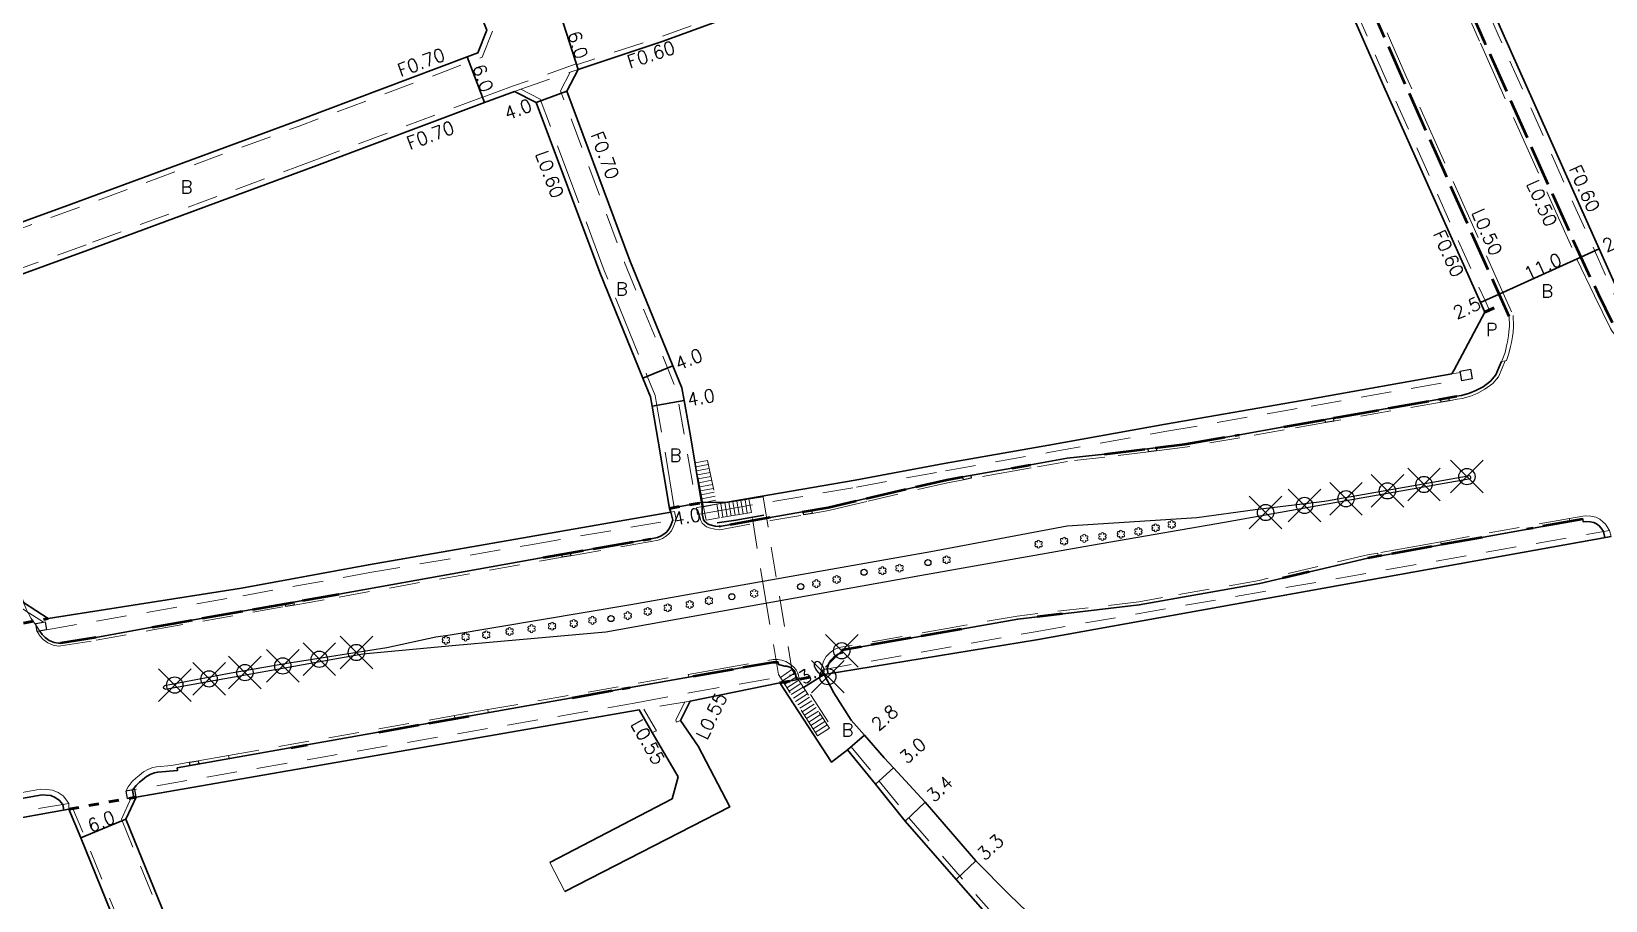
# Model space of a CAD drawing. Header units: metres. Extents: x -3201 to -2398, y -109200 to -108600.
# Drawn here: x -2960.4 to -2767, y -109049.4 to -108942.7 of the extents above; entities that cross this region are included whole.
import ezdxf

# ---------------------------------------------------------------- set-up
doc = ezdxf.new("R2010")
doc.units = ezdxf.units.M
doc.header["$LTSCALE"] = 2.5
doc.header["$PDMODE"] = 35
doc.header["$PDSIZE"] = 2
for name, pattern in [('2212000', [2.5, 1.5, -1]), ('2213000', [1.5, 1, -0.5]), ('2227000', [2.5, 2, -0.5]), ('2232000', [2.5, 1.5, -1]), ('2233000', [4, 3, -1]), ('6301000', [1, 0.5, -0.5])]:
    doc.linetypes.add(name, pattern=pattern)
doc.layers.get('0').update_dxf_attribs({"color": 150, "lineweight": 50})
for name, color, linetype, lineweight in [('2101000', 177, 'Continuous', 30), ('2102000', 191, 'Continuous', 30), ('2102001', 191, 'Continuous', 9), ('2211000', 10, '2212000', 9), ('2211100', 8, 'Continuous', 15), ('2213000', 6, '2213000', 9), ('2227000', 3, '2227000', 50), ('2232000', 4, '2232000', 9), ('2233000', 62, '2233000', 9), ('2239000', 3, 'Continuous', 15), ('6132000', 1, '6132000', 9), ('6165200', 3, 'Continuous', 30), ('9107000', 111, 'Continuous', 35), ('9201100', 215, 'Continuous', 30), ('9202200', 155, '6301000', 60), ('9203500', 155, 'Continuous', 30)]:
    doc.layers.add(name, color=color, linetype=linetype, lineweight=lineweight)
for name, color, linetype in [('2226000', 44, '6132000'), ('2227100', 7, 'Continuous'), ('2235000', 7, 'Continuous'), ('2238000', 11, 'Continuous'), ('9201500', 222, 'Continuous'), ('9202100', 82, 'Continuous')]:
    doc.layers.add(name, color=color, linetype=linetype)
doc.styles.add('Dm_Anotation', font='txt.shx', dxfattribs={"bigfont": 'pscdm.shx'})
doc.linetypes.add('6132000', pattern='A,1e-07,[100,DM.shx,S=0.25,R=0,X=0,Y=0],0.05,[100,DM.shx,S=0.2,R=0,X=0,Y=0],0.05,[100,DM.shx,S=0.15,R=0,X=0,Y=0],0.05,[100,DM.shx,S=0.1,R=0,X=0,Y=0],0.05,[100,DM.shx,S=0.05,R=0,X=0,Y=0],4.8', length=5)

# ---------------------------------------------------------------- blocks, each defined once
blk = doc.blocks.new('223900')
at = {"linetype": 'Continuous'}
for centre, start, end in [((-0.57735, 0.333333), 30, 270), ((-0.57735, -0.333333), 90, 330), ((0, 0.666667), 330, 210), ((0.57735, 0.333333), 270, 150), ((0.57735, -0.333333), 210, 90), ((0, -0.666667), 150, 30)]:
    blk.add_arc(centre, 0.333333, start, end, dxfattribs=at)
blk = doc.blocks.new('223800')
at = {"color": 0, "linetype": 'Continuous'}
blk.add_circle((0, 0), 0.75, dxfattribs=at)

msp = doc.modelspace()

# ---------------------------------------------------------------- linework, layer by layer
at = {"layer": '2101000', "flags": 128}
msp.add_lwpolyline([(-2927.45, -108884.11), (-2930.13, -108882.76), (-2933.88, -108885.52), (-2954.21, -108900.45), (-2967.34, -108909.96), (-2981.34, -108920.11), (-3003, -108936.35), (-3003.9, -108939.1), (-2991.6, -108955.65), (-2981.99, -108968.48), (-2980.39, -108970.67), (-2977.66, -108971.92), (-2977.18, -108971.75), (-2955.56, -108963.89), (-2927.8, -108953.64), (-2906.89, -108945.79), (-2905.57, -108945.29), (-2904.47, -108942.5), (-2917.71, -108909.02), (-2919.16, -108905.34)], close=True, dxfattribs=at)
for points in [[(-2719.47, -108972.35), (-2727.06, -108958.46), (-2735.78, -108942.89), (-2736.34, -108941.89), (-2741.35, -108934.42), (-2743.73, -108930.87), (-2748.84, -108923.12), (-2752.93, -108917.1), (-2759.73, -108906.25), (-2762.24, -108904.61), (-2773.64, -108907.42), (-2790.65, -108911.81), (-2792.27, -108914.33), (-2791.6, -108915.82), (-2790.87, -108917.44), (-2779.67, -108942.87), (-2764.74, -108976.24)], [(-2781.87, -108977.15), (-2782.39, -108975.98), (-2794.26, -108949.45), (-2805.47, -108923.99), (-2806.18, -108922.4), (-2807.8, -108918.8), (-2810.58, -108917.66), (-2838.02, -108927.53), (-2841.27, -108928.71), (-2850.62, -108932.1), (-2858.8, -108935.07), (-2865.86, -108937.65), (-2882.82, -108943.86), (-2893.28, -108947.34), (-2894.67, -108950), (-2886.9, -108970.8), (-2881.63, -108983.73), (-2880.52, -108986.45), (-2880.25, -108987.99), (-2879.48, -108992.32), (-2878.12, -109000.54)], [(-2958.38, -109014.76), (-2961.42, -109012.82), (-2961.96, -109011.58), (-2964.61, -109005.52), (-2973.86, -108985.7), (-2976.47, -108980.07), (-2975.13, -108977.39), (-2953.49, -108969.52), (-2925.71, -108959.26), (-2904.79, -108951.41), (-2901.1, -108950.06), (-2898.42, -108951.4), (-2890.62, -108972.26), (-2885.33, -108985.24), (-2884.39, -108987.56), (-2884.19, -108988.69), (-2883.42, -108993), (-2882.05, -109001.25)], [(-2785.62, -108984.22), (-2781.87, -108977.15)], [(-2868.49, -109022.68), (-2862.15, -109032.39), (-2860.19, -109030.91), (-2856.74, -109035.1), (-2853.1, -109039.65), (-2846.82, -109046.8), (-2843.25, -109050.86)], [(-2941.51, -109057.43), (-2948.84, -109039.41), (-2947.57, -109036.69)], [(-2945.26, -109076.3), (-2944.43, -109075.12), (-2943.24, -109073.25), (-2942.53, -109070.54), (-2947.07, -109059.69), (-2954.38, -109041.72), (-2955.84, -109038.19)]]:
    msp.add_lwpolyline(points, dxfattribs=at)
at = {"layer": '2101000'}
for points in [[(-2878.12, -109000.54), (-2874.97, -109000.47), (-2859.24, -108997.76), (-2848.29, -108995.75), (-2835.43, -108993.48), (-2821.08, -108990.9), (-2803.37, -108987.82), (-2785.92, -108984.73), (-2785.62, -108984.22)], [(-2958.38, -109014.76), (-2934.62, -109011.02), (-2919.03, -109008.17), (-2899.29, -109004.74), (-2881.87, -109001.72), (-2882.05, -109001.25)], [(-2766.35, -109004.7), (-2836.93, -109017.37)], [(-2836.93, -109017.37), (-2863.04, -109021.64)], [(-2868.49, -109022.68), (-2879.52, -109024.9), (-2880.67, -109027.31)], [(-2861.83, -109023.91), (-2863.04, -109021.64)], [(-2789.32, -109110.22), (-2791.08, -109109.06), (-2794.49, -109106.24), (-2798.36, -109101.91), (-2803.35, -109095.41), (-2804.6, -109093.19), (-2806.56, -109089.7), (-2812.93, -109078.47), (-2819.24, -109069.91), (-2821.37, -109067.46), (-2829.19, -109059.35), (-2840.31, -109048.67), (-2844.41, -109044.54), (-2850.62, -109037.32), (-2854.52, -109033.11), (-2855.68, -109031.87), (-2858.1, -109029.09), (-2859.7, -109027.25), (-2861.83, -109023.91)], [(-2884.16, -109028.78), (-2885.76, -109026), (-2947.57, -109036.69)], [(-2955.84, -109038.19), (-2955.84, -109038.19), (-3017.77, -109049.3), (-3025.21, -109050.61)]]:
    msp.add_lwpolyline(points, dxfattribs=at)
at = {"layer": '2102000'}
for points in [[(-2894.91, -109048.27), (-2874.63, -109037.9), (-2878.53, -109030.43), (-2880.67, -109027.31)], [(-2896.73, -109044.71), (-2881.7, -109036.9), (-2880.99, -109034.19), (-2884.16, -109028.78)]]:
    msp.add_lwpolyline(points, dxfattribs=at)
at = {"layer": '2102001', "flags": 128}
msp.add_lwpolyline([(-2896.73, -109044.71), (-2894.91, -109048.27)], dxfattribs=at)
at = {"layer": '2211000'}
msp.add_lwpolyline([(-2868.54, -109012.04), (-2866.99, -109021.03), (-2862.4, -109028.24), (-2863.86, -109029.17), (-2868.63, -109021.66), (-2870.24, -109012.34), (-2871.98, -109001.74), (-2875.95, -109002.39), (-2877.54, -109002.7), (-2877.86, -109001.05), (-2878.9, -108995.65), (-2877.38, -108995.36), (-2876.22, -109000.74), (-2872.28, -109000.11), (-2870.54, -108999.84)], close=True, dxfattribs=at)
msp.add_lwpolyline([(-2862.4, -109028.24), (-2863.86, -109029.17)], dxfattribs=at)
at = {"layer": '2211100'}
for points in [[(-2877.27, -108995.85), (-2878.81, -108996.15)], [(-2877.17, -108996.34), (-2878.71, -108996.63)], [(-2877.06, -108996.83), (-2878.62, -108997.13)], [(-2876.96, -108997.32), (-2878.52, -108997.61)], [(-2876.85, -108997.79), (-2878.43, -108998.11)], [(-2876.75, -108998.3), (-2878.33, -108998.6)], [(-2876.64, -108998.79), (-2878.24, -108999.08)], [(-2876.54, -108999.27), (-2878.14, -108999.58)], [(-2876.43, -108999.75), (-2878.05, -109000.07)], [(-2872.49, -109001.83), (-2872.76, -109000.19)], [(-2871.98, -109001.74), (-2872.28, -109000.11)], [(-2876.33, -109000.25), (-2877.95, -109000.57)], [(-2876.22, -109000.74), (-2877.86, -109001.05)], [(-2875.95, -109002.39), (-2876.22, -109000.74)], [(-2875.47, -109002.31), (-2875.73, -109000.66)], [(-2874.95, -109002.23), (-2875.24, -109000.58)], [(-2874.45, -109002.15), (-2874.75, -109000.5)], [(-2873.96, -109002.07), (-2874.25, -109000.43)], [(-2873.47, -109001.99), (-2873.76, -109000.35)], [(-2872.97, -109001.91), (-2873.26, -109000.27)], [(-2866.99, -109021.03), (-2868.42, -109022)], [(-2866.7, -109021.49), (-2868.16, -109022.42)], [(-2866.43, -109021.91), (-2867.89, -109022.84)], [(-2866.16, -109022.33), (-2867.62, -109023.26)], [(-2865.89, -109022.76), (-2867.35, -109023.68)], [(-2865.62, -109023.18), (-2867.08, -109024.1)], [(-2865.36, -109023.6), (-2866.81, -109024.53)], [(-2865.09, -109024.02), (-2866.55, -109024.95)], [(-2864.82, -109024.44), (-2866.28, -109025.37)], [(-2864.55, -109024.86), (-2866.01, -109025.79)], [(-2864.28, -109025.29), (-2865.74, -109026.21)], [(-2864.01, -109025.71), (-2865.47, -109026.64)], [(-2863.75, -109026.13), (-2865.2, -109027.06)], [(-2863.48, -109026.55), (-2864.94, -109027.48)], [(-2863.21, -109026.97), (-2864.67, -109027.9)], [(-2862.94, -109027.4), (-2864.4, -109028.32)], [(-2862.67, -109027.82), (-2864.13, -109028.75)]]:
    msp.add_lwpolyline(points, dxfattribs=at)
at = {"layer": '2213000'}
for points in [[(-2779.8, -108983.2), (-2779.72, -108983.05), (-2779.38, -108982.1), (-2779.19, -108981.28), (-2779.09, -108980.78), (-2778.94, -108980.06), (-2778.9, -108979.56), (-2778.85, -108978.87), (-2778.85, -108978.42), (-2778.87, -108978.05), (-2778.89, -108977.67)], [(-2878.02, -109001.88), (-2877.85, -109002.63), (-2877.7, -109002.84), (-2877.51, -109003.02), (-2877.28, -109003.17), (-2877.04, -109003.28), (-2876.44, -109003.42), (-2875.89, -109003.48), (-2869.68, -109002.37), (-2865.71, -109001.68), (-2862.55, -109001.14), (-2859.11, -109000.31), (-2857.88, -109000.02), (-2847.96, -108997.72), (-2846, -108997.35), (-2839.97, -108996.29), (-2837.68, -108995.89), (-2833.2, -108995.09), (-2828.59, -108994.57), (-2818.72, -108993.34), (-2812.02, -108992.2), (-2806.58, -108991.23), (-2799.87, -108990.04), (-2785.33, -108987.48), (-2784.73, -108987.37), (-2783.74, -108987.11), (-2782.96, -108986.78), (-2782.09, -108986.3), (-2781.16, -108985.63), (-2780.51, -108984.85), (-2780.09, -108983.86), (-2779.8, -108983.2)], [(-2878.02, -109001.02), (-2878.1, -109000.48), (-2878.41, -108998.64)], [(-2959.39, -109016.32), (-2959.12, -109016.71), (-2958.76, -109017.1), (-2958.26, -109017.45), (-2957.66, -109017.71), (-2957.11, -109017.81), (-2956.86, -109017.79), (-2952.54, -109017.08), (-2945.6, -109015.82), (-2922.67, -109011.78), (-2897.58, -109007.28), (-2884.34, -109004.97), (-2883.53, -109004.82), (-2883.06, -109004.63), (-2882.72, -109004.42), (-2882.42, -109004.17), (-2882.11, -109003.79), (-2881.9, -109003.42), (-2881.64, -109002.67)], [(-2767.27, -109004.09), (-2767.56, -109003.68), (-2767.82, -109003.4), (-2768.13, -109003.16), (-2768.48, -109002.98), (-2768.94, -109002.88), (-2769.44, -109002.86), (-2769.79, -109002.88), (-2769.82, -109002.55), (-2796.22, -109007.34), (-2809.52, -109010.45), (-2824.33, -109013.1), (-2839.26, -109014.84), (-2860.83, -109018.65), (-2860.77, -109018.97), (-2861.24, -109019.1), (-2861.61, -109019.3), (-2861.91, -109019.54), (-2862.22, -109019.87), (-2862.46, -109020.31), (-2862.58, -109020.65), (-2862.66, -109020.96)], [(-2961.42, -109012.82), (-2960.9, -109013.98), (-2960.85, -109014.07), (-2960.45, -109014.77), (-2959.82, -109015.65), (-2959.39, -109016.32)], [(-2948.03, -109035.84), (-2947.55, -109035.26), (-2947.15, -109034.87), (-2946.78, -109034.56), (-2946.29, -109034.18), (-2945.78, -109033.9), (-2945.31, -109033.72), (-2944.92, -109033.63), (-2942.48, -109033.42), (-2942.53, -109033.11), (-2869.29, -109020.11), (-2868.69, -109020.11), (-2868.66, -109020.43), (-2867.88, -109020.6), (-2867.61, -109020.61), (-2867.37, -109020.69), (-2867.16, -109020.8), (-2866.94, -109020.95), (-2866.74, -109021.17), (-2866.66, -109021.29), (-2866.56, -109021.6)], [(-2866.44, -109022.29), (-2868.49, -109022.68)], [(-2956.57, -109037.6), (-2956.99, -109037.1), (-2957.51, -109036.75), (-2958.04, -109036.52), (-2958.62, -109036.45), (-2959.12, -109036.43), (-2964.21, -109037.3), (-2964.27, -109036.99), (-3008.64, -109044.68), (-3024.23, -109048.33), (-3034.12, -109050.14), (-3039.11, -109051), (-3054.06, -109052.73), (-3125.48, -109065.35), (-3200, -109078.49)]]:
    msp.add_lwpolyline(points, dxfattribs=at)
at = {"layer": '2226000'}
for points in [[(-2943.99, -109023.43), (-2919.72, -109019.12), (-2908.74, -109018.1), (-2902.32, -109017.5), (-2889.86, -109016.4), (-2872.08, -109013.19), (-2851.3, -109009.48), (-2831.13, -109005.94), (-2813.84, -109002.92), (-2801.25, -109000.67), (-2789.39, -108998.6), (-2783.62, -108997.58), (-2783.6, -108997.53), (-2783.59, -108997.49), (-2783.59, -108997.45), (-2783.6, -108997.39), (-2783.62, -108997.34), (-2783.65, -108997.29), (-2783.69, -108997.25), (-2789.46, -108998.26), (-2801.32, -109000.34), (-2802.24, -109000.46), (-2810.07, -109001.42), (-2817.27, -109002.4), (-2833.19, -109003.43), (-2849.92, -109006.56), (-2886.78, -109013.1), (-2908.99, -109016.8), (-2910.77, -109017.06), (-2916.75, -109018.35), (-2929.32, -109020.34), (-2936.35, -109021.57), (-2944.09, -109023.05)], [(-2943.99, -109023.43), (-2944.01, -109023.43), (-2944.05, -109023.42), (-2944.09, -109023.41), (-2944.11, -109023.4), (-2944.14, -109023.37), (-2944.16, -109023.35), (-2944.18, -109023.32), (-2944.19, -109023.29), (-2944.2, -109023.26), (-2944.2, -109023.22), (-2944.2, -109023.19), (-2944.18, -109023.15), (-2944.16, -109023.11), (-2944.12, -109023.07), (-2944.09, -109023.05)]]:
    msp.add_lwpolyline(points, dxfattribs=at)
at = {"layer": '2227000', "flags": 128}
for points in [[(-2793.88, -108916.85), (-2793.53, -108917.62), (-2793.14, -108918.48), (-2781.95, -108943.9), (-2770.09, -108970.41), (-2767.93, -108974.91), (-2766.01, -108978.9)], [(-2778.89, -108977.67), (-2791.98, -108948.41), (-2803.19, -108922.95), (-2803.9, -108921.37), (-2805.13, -108918.92)]]:
    msp.add_lwpolyline(points, dxfattribs=at)
at = {"layer": '2227000'}
for points in [[(-2806.58, -108991.23), (-2799.87, -108990.04), (-2785.33, -108987.48)], [(-2828.59, -108994.57), (-2818.72, -108993.34), (-2812.02, -108992.2)], [(-2839.97, -108996.29), (-2837.68, -108995.89)], [(-2857.88, -109000.02), (-2847.96, -108997.72), (-2846, -108997.35)], [(-2865.71, -109001.68), (-2862.55, -109001.14), (-2859.11, -109000.31)], [(-2869.68, -109002.37), (-2875.89, -109003.48)], [(-2769.82, -109002.55), (-2776.74, -109003.81)], [(-2897.58, -109007.28), (-2884.34, -109004.97)], [(-2782.21, -109004.8), (-2796.22, -109007.34)], [(-2803.44, -109009.03), (-2806.72, -109009.8)], [(-2945.6, -109015.82), (-2922.67, -109011.78)], [(-2833.79, -109014.2), (-2836.88, -109014.56)], [(-2952.54, -109017.08), (-2956.86, -109017.79)], [(-2846.18, -109016.06), (-2860.83, -109018.65)], [(-2879.13, -109021.85), (-2869.29, -109020.11), (-2868.69, -109020.11)], [(-2894.01, -109024.49), (-2886.86, -109023.22)], [(-2917.76, -109028.71), (-2905.72, -109026.57)], [(-2928.56, -109030.63), (-2926.54, -109030.27)]]:
    msp.add_lwpolyline(points, dxfattribs=at)
at = {"layer": '2227100'}
for p in [(-2789.34, -108998.31, 7.26), (-2784.07, -108997.34, 7.17), (-2798.92, -109000.06, 7.33), (-2793.83, -108999.09, 7.28), (-2808.8, -109001.75, 7.66), (-2804.02, -109000.88, 7.31), (-2920.51, -109018.94, 8.29), (-2860.88, -109018.73, 7.66), (-2934.21, -109021.41, 8.06), (-2929.55, -109020.59, 8.05), (-2925.07, -109019.77, 8), (-2942.83, -109022.94, 8.04), (-2938.61, -109022.18, 8.12), (-2862.59, -109021.91, 7.6)]:
    msp.add_point(p, dxfattribs=at)
at = {"layer": '2232000', "flags": 128}
for points in [[(-2719.47, -108972.35), (-2718.96, -108972.04), (-2726.53, -108958.17), (-2735.25, -108942.6), (-2735.83, -108941.57), (-2740.85, -108934.08), (-2743.23, -108930.53), (-2748.33, -108922.8), (-2752.43, -108916.77), (-2759.29, -108905.81), (-2762.13, -108903.97), (-2773.78, -108906.84), (-2791.02, -108911.29), (-2792.95, -108914.28), (-2792.46, -108915.36), (-2791.41, -108917.69), (-2780.22, -108943.11), (-2765.49, -108976.05), (-2764.95, -108975.79)], [(-2808.88, -108916.41), (-2838.22, -108926.97), (-2841.47, -108928.14), (-2850.83, -108931.54), (-2859, -108934.5), (-2866.07, -108937.09), (-2883.01, -108943.3), (-2893.46, -108946.77)], [(-2781.87, -108977.15), (-2781.3, -108976.94), (-2781.84, -108975.73), (-2793.71, -108949.2), (-2804.92, -108923.74), (-2805.64, -108922.15), (-2807.26, -108918.55)], [(-2903.77, -108942.64), (-2905.04, -108945.84), (-2906.65, -108946.45), (-2927.56, -108954.3), (-2955.32, -108964.54), (-2976.94, -108972.41), (-2977.69, -108972.67), (-2980.84, -108971.23), (-2982.55, -108968.89), (-2992.16, -108956.07), (-3004.47, -108939.52), (-3003.9, -108939.1)], [(-2894.25, -108947.68), (-2895.43, -108949.95), (-2887.55, -108971.06), (-2882.28, -108983.99), (-2881.2, -108986.64), (-2880.94, -108988.11), (-2880.17, -108992.44), (-2878.8, -109000.66), (-2878.12, -109000.54)], [(-2863.04, -109021.64), (-2863.43, -109021.09)], [(-2955.84, -109038.19), (-2955.38, -109038), (-2953.92, -109041.53), (-2946.61, -109059.5)]]:
    msp.add_lwpolyline(points, dxfattribs=at)
at = {"layer": '2232000'}
for points in [[(-2893.28, -108947.34), (-2893.46, -108946.77), (-2893.49, -108946.67), (-2901.34, -108949.4), (-2905.03, -108950.75), (-2925.95, -108958.61), (-2953.73, -108968.86), (-2975.63, -108976.83), (-2977.25, -108980.06), (-2974.49, -108986), (-2965.24, -109005.8), (-2962.6, -109011.86), (-2961.97, -109013.3), (-2958.97, -109015.22)], [(-2901.1, -108950.06), (-2900.31, -108949.78), (-2894.25, -108947.68), (-2893.28, -108947.34)], [(-2779.35, -108983.12), (-2779.75, -108984.04), (-2780.2, -108985.07), (-2780.9, -108985.91), (-2781.88, -108986.62), (-2782.8, -108987.12), (-2783.62, -108987.47), (-2784.64, -108987.74), (-2785.27, -108987.85), (-2786.26, -108988.03)], [(-2785.92, -108984.73), (-2784.87, -108984.54)], [(-2779.35, -108983.12), (-2779.8, -108983.2)], [(-2874.97, -109000.47), (-2878.72, -109001.15), (-2878.6, -109001.98), (-2875.52, -109001.46), (-2859.08, -108998.63), (-2848.13, -108996.62), (-2835.27, -108994.35), (-2820.92, -108991.77), (-2803.22, -108988.69), (-2784.71, -108985.42)], [(-2787.25, -108988.2), (-2799.81, -108990.41), (-2800.42, -108990.52)], [(-2801.43, -108990.7), (-2806.51, -108991.6), (-2811.95, -108992.57), (-2818.67, -108993.72), (-2822.19, -108994.16)], [(-2823.19, -108994.28), (-2828.54, -108994.95), (-2833.14, -108995.47), (-2837.61, -108996.26), (-2839.9, -108996.66), (-2844.97, -108997.55)], [(-2845.93, -108997.72), (-2847.88, -108998.09), (-2857.79, -109000.39), (-2859.03, -109000.68), (-2862.48, -109001.51), (-2864.52, -109001.86)], [(-2958.59, -109016.14), (-2934.45, -109011.97), (-2918.86, -109009.13), (-2899.12, -109005.7), (-2881.24, -109002.6), (-2881.43, -109001.63), (-2881.87, -109001.72)], [(-2878.4, -109001.95), (-2878.2, -109002.75), (-2878.01, -109003.06), (-2877.75, -109003.32), (-2877.48, -109003.49), (-2877.17, -109003.64), (-2876.49, -109003.81), (-2875.86, -109003.86), (-2869.61, -109002.74), (-2865.54, -109002.04)], [(-2894.18, -109007.05), (-2884.28, -109005.32), (-2883.42, -109005.16), (-2882.91, -109004.94), (-2882.52, -109004.71), (-2882.17, -109004.42), (-2881.81, -109003.99), (-2881.58, -109003.56), (-2881.24, -109002.6)], [(-2863.43, -109021.09), (-2837.1, -109016.4), (-2766.53, -109003.96), (-2766.35, -109004.7)], [(-2771.41, -109002.84), (-2771.48, -109002.48), (-2787.27, -109005.33), (-2787.21, -109005.7)], [(-2928.17, -109013.11), (-2922.61, -109012.13), (-2897.52, -109007.63), (-2895.22, -109007.23)], [(-2794.96, -109007.11), (-2795.03, -109006.73), (-2796.3, -109006.96), (-2809.6, -109010.08), (-2821.47, -109012.2), (-2824.39, -109012.72), (-2839.31, -109014.46), (-2847.29, -109015.87), (-2860.04, -109018.13), (-2859.98, -109018.5)], [(-2959.74, -109016.38), (-2959.38, -109016.92), (-2959, -109017.36), (-2958.44, -109017.76), (-2957.76, -109018.05), (-2957.12, -109018.17), (-2956.81, -109018.14), (-2952.48, -109017.43), (-2945.54, -109016.16), (-2929.19, -109013.29)], [(-2904.36, -109025.96), (-2879.73, -109021.63), (-2879.68, -109021.95)], [(-2879.62, -109023.91), (-2866.25, -109021.55), (-2866.09, -109022.22), (-2866.44, -109022.29)], [(-2885.92, -109025.1), (-2947.73, -109035.78)], [(-2885.92, -109025.1), (-2879.62, -109023.91)], [(-2879.52, -109024.9), (-2885.76, -109026)], [(-2936.21, -109031.57), (-2908.65, -109026.72)], [(-2908.47, -109026.69), (-2908.41, -109027.05)], [(-2904.36, -109025.96), (-2904.3, -109026.32)], [(-2860.19, -109030.91), (-2859.74, -109030.51), (-2856.27, -109034.73), (-2852.64, -109039.26), (-2842.82, -109050.45), (-2831.69, -109061.66), (-2823.81, -109069.83), (-2822.03, -109071.9), (-2815.68, -109080.47), (-2809.55, -109091.32), (-2805.52, -109097.02), (-2800.69, -109103.79), (-2796.82, -109108.43), (-2794.96, -109110.29), (-2792.89, -109112), (-2791.34, -109113.06), (-2789.84, -109114.04), (-2787.99, -109115.18), (-2785.64, -109116.61), (-2773.68, -109123.1), (-2767.78, -109126.77), (-2762.13, -109130.36), (-2756.98, -109134.37), (-2757.04, -109134.45)], [(-2936.14, -109031.97), (-2936.21, -109031.57)], [(-2948.17, -109036.79), (-2949.39, -109039.39), (-2941.97, -109057.62), (-2937.46, -109068.41), (-2936.83, -109069.97), (-2936.09, -109071.61), (-2935.21, -109073.4), (-2934.56, -109074.67), (-2932.15, -109077.91), (-2930.29, -109080.49), (-2929.89, -109080.19)], [(-2955.84, -109038.19), (-2955.86, -109037.47), (-3017.94, -109048.33), (-3065.47, -109056.7), (-3122.32, -109066.78), (-3138.32, -109069.55), (-3177.83, -109076.58), (-3200, -109080.48)]]:
    msp.add_lwpolyline(points, dxfattribs=at)
at = {"layer": '2233000'}
for points in [[(-2792.95, -108914.28), (-2793.42, -108914.65), (-2793.64, -108914.88), (-2793.83, -108915.14), (-2794.01, -108915.42), (-2794.18, -108915.79), (-2794.28, -108916.22), (-2794.32, -108916.49), (-2794.39, -108916.92), (-2793.99, -108917.8), (-2793.6, -108918.68), (-2782.41, -108944.11), (-2770.55, -108970.62), (-2768.38, -108975.13), (-2766.44, -108979.16), (-2766.16, -108979.55), (-2765.84, -108979.92), (-2765.39, -108980.4), (-2765.14, -108980.65)], [(-2778.4, -108977.55), (-2778.37, -108978.02), (-2778.35, -108978.4), (-2778.35, -108978.89), (-2778.4, -108979.6), (-2778.45, -108980.13), (-2778.6, -108980.87), (-2778.7, -108981.38), (-2778.9, -108982.24), (-2779.21, -108983.1)], [(-2779.21, -108983.1), (-2779.35, -108983.12)], [(-2766.53, -109003.96), (-2767.04, -109003.2), (-2767.36, -109002.88), (-2767.75, -109002.57), (-2768.24, -109002.31), (-2768.84, -109002.19), (-2769.45, -109002.15), (-2769.84, -109002.18), (-2771.48, -109002.48)], [(-2787.27, -109005.33), (-2795.03, -109006.73)], [(-2860.04, -109018.13), (-2860.97, -109018.29), (-2861.51, -109018.45), (-2861.99, -109018.71), (-2862.38, -109019.02), (-2862.79, -109019.45), (-2863.1, -109020.02), (-2863.24, -109020.44), (-2863.43, -109021.09)], [(-2879.73, -109021.63), (-2869.95, -109019.91), (-2869.32, -109019.8), (-2868.72, -109019.78), (-2868.25, -109019.87), (-2867.73, -109020.06), (-2867.33, -109020.28), (-2866.99, -109020.53), (-2866.76, -109020.75), (-2866.49, -109021.07), (-2866.25, -109021.55)], [(-2880.17, -109025.01), (-2881.27, -109027.23), (-2881.16, -109027.51)], [(-2908.65, -109026.72), (-2904.36, -109025.96)], [(-2885.19, -109025.9), (-2883.65, -109028.57)], [(-2881.16, -109027.51), (-2880.67, -109027.31)], [(-2884.16, -109028.78), (-2883.65, -109028.57)], [(-2948.84, -109035.98), (-2948.54, -109035.42), (-2948.04, -109034.8), (-2947.61, -109034.37), (-2947.2, -109034.03), (-2946.66, -109033.61), (-2946.06, -109033.28), (-2945.51, -109033.07), (-2945.08, -109032.97), (-2943.24, -109032.81), (-2941.03, -109032.42)], [(-2939.94, -109032.23), (-2936.21, -109031.57)], [(-2955.86, -109037.47), (-2956.12, -109037.06), (-2956.55, -109036.56), (-2957.17, -109036.13), (-2957.86, -109035.84), (-2958.57, -109035.75), (-2959.33, -109035.74), (-2964.27, -109036.63), (-2976.2, -109038.7)]]:
    msp.add_lwpolyline(points, dxfattribs=at)
at = {"layer": '2233000', "flags": 128}
for points in [[(-2807.66, -108916.94), (-2807.29, -108917), (-2806.89, -108917.13), (-2806.34, -108917.32), (-2805.88, -108917.61), (-2805.55, -108917.86), (-2805.2, -108918.13), (-2804.72, -108918.63), (-2803.45, -108921.15), (-2802.73, -108922.75), (-2791.52, -108948.21), (-2778.4, -108977.55)], [(-2882.05, -109001.25), (-2881.46, -109001.14), (-2882.83, -108992.9), (-2883.6, -108988.59), (-2883.81, -108987.4), (-2884.78, -108985.01), (-2890.06, -108972.04), (-2897.94, -108950.97), (-2900.31, -108949.78)]]:
    msp.add_lwpolyline(points, dxfattribs=at)
at = {"layer": '2235000'}
for points in [[(-2783.63, -108984.14), (-2783.41, -108985.35), (-2784.68, -108985.59), (-2784.9, -108984.38)], [(-2787.32, -108987.83), (-2786.32, -108987.65), (-2786.26, -108988.03), (-2787.25, -108988.2)], [(-2801.5, -108990.33), (-2800.48, -108990.15), (-2800.42, -108990.52), (-2801.43, -108990.7)], [(-2823.24, -108993.9), (-2822.24, -108993.78), (-2822.19, -108994.16), (-2823.19, -108994.28)], [(-2846, -108997.35), (-2845.03, -108997.18), (-2844.97, -108997.55), (-2845.93, -108997.72)], [(-2865.6, -109001.66), (-2864.59, -109001.49), (-2864.52, -109001.86), (-2865.54, -109002.04)], [(-2895.28, -109006.88), (-2894.24, -109006.7), (-2894.18, -109007.05), (-2895.22, -109007.23)], [(-2929.25, -109012.94), (-2928.23, -109012.76), (-2928.17, -109013.11), (-2929.19, -109013.29)], [(-2958.76, -109015.18), (-2958.59, -109016.17), (-2959.74, -109016.38), (-2959.91, -109015.39)], [(-2940.95, -109032.83), (-2941.03, -109032.42), (-2939.94, -109032.23), (-2939.87, -109032.63)], [(-2947.57, -109036.69), (-2947.73, -109035.78), (-2948.84, -109035.98), (-2948.68, -109036.88)]]:
    msp.add_lwpolyline(points, close=True, dxfattribs=at)
at = {"layer": '6132000'}
for points in [[(-2878.09, -108999.92), (-2878.59, -108997.28)], [(-2864.73, -109024.1), (-2862.54, -109027.45)]]:
    msp.add_lwpolyline(points, dxfattribs=at)
at = {"layer": '6165200'}
msp.add_lwpolyline([(-2870.47, -109002.08), (-2873.89, -109002.71), (-2876.18, -109003.01)], dxfattribs=at)
at = {"layer": '9107000'}
for points in [[(-2779.8, -108983.2), (-2780.09, -108983.86), (-2780.51, -108984.85), (-2781.16, -108985.63), (-2782.09, -108986.3), (-2782.96, -108986.78), (-2783.74, -108987.11), (-2784.73, -108987.37), (-2785.33, -108987.48), (-2799.87, -108990.04), (-2806.58, -108991.23), (-2812.02, -108992.2), (-2818.72, -108993.34), (-2828.59, -108994.57), (-2833.2, -108995.09), (-2837.68, -108995.89), (-2839.97, -108996.29), (-2846, -108997.35), (-2847.96, -108997.72), (-2857.88, -109000.02), (-2859.11, -109000.31), (-2862.55, -109001.14), (-2865.71, -109001.68), (-2869.68, -109002.37), (-2875.89, -109003.48), (-2876.44, -109003.42), (-2877.04, -109003.28), (-2877.28, -109003.17), (-2877.51, -109003.02), (-2877.7, -109002.84), (-2877.85, -109002.63), (-2878.02, -109001.88), (-2878.02, -109001.02), (-2878.1, -109000.48), (-2878.41, -108998.64)], [(-2881.88, -109001.71), (-2881.64, -109002.67), (-2881.9, -109003.42), (-2882.11, -109003.79), (-2882.42, -109004.17), (-2882.72, -109004.42), (-2883.06, -109004.63), (-2883.53, -109004.82), (-2884.34, -109004.97), (-2897.58, -109007.28), (-2922.67, -109011.78), (-2945.6, -109015.82), (-2952.54, -109017.08), (-2956.86, -109017.79), (-2957.11, -109017.81), (-2957.66, -109017.71), (-2958.26, -109017.45), (-2958.76, -109017.1), (-2959.12, -109016.71), (-2959.39, -109016.32)], [(-2767.14, -109004.85), (-2767.27, -109004.09), (-2767.56, -109003.68), (-2767.82, -109003.4), (-2768.13, -109003.16), (-2768.48, -109002.98), (-2768.94, -109002.88), (-2769.44, -109002.86), (-2769.79, -109002.88), (-2769.82, -109002.55), (-2796.22, -109007.34), (-2809.52, -109010.45), (-2824.33, -109013.1), (-2839.26, -109014.84), (-2860.83, -109018.65), (-2860.77, -109018.97), (-2861.24, -109019.1), (-2861.61, -109019.3), (-2861.91, -109019.54), (-2862.22, -109019.87), (-2862.46, -109020.31), (-2862.58, -109020.65), (-2862.66, -109020.96), (-2862.55, -109021.56)], [(-2868.49, -109022.68), (-2866.44, -109022.29), (-2866.56, -109021.6), (-2866.66, -109021.29), (-2866.74, -109021.17), (-2866.94, -109020.95), (-2867.16, -109020.8), (-2867.37, -109020.69), (-2867.61, -109020.61), (-2867.88, -109020.6), (-2868.66, -109020.43), (-2868.69, -109020.11), (-2869.29, -109020.11), (-2942.53, -109033.11), (-2942.48, -109033.42), (-2944.92, -109033.63), (-2945.31, -109033.72), (-2945.78, -109033.9), (-2946.29, -109034.18), (-2946.78, -109034.56), (-2947.15, -109034.87), (-2947.55, -109035.26), (-2948.03, -109035.84), (-2947.87, -109036.74), (-2947.57, -109036.69)], [(-2956.45, -109038.3), (-2956.57, -109037.6), (-2956.99, -109037.1), (-2957.51, -109036.75), (-2958.04, -109036.52), (-2958.62, -109036.45), (-2959.12, -109036.43), (-2964.21, -109037.3), (-2964.27, -109036.99), (-3008.64, -109044.68), (-3024.23, -109048.33), (-3034.12, -109050.14), (-3039.11, -109051), (-3054.06, -109052.73), (-3125.48, -109065.35), (-3200, -109078.49)]]:
    msp.add_lwpolyline(points, dxfattribs=at)
at = {"layer": '9201100', "flags": 128}
for points in [[(-2893.28, -108947.34), (-2895.11, -108941.62)], [(-2906.89, -108945.79), (-2904.79, -108951.41)], [(-2898.42, -108951.4), (-2894.67, -108950)], [(-2780.11, -108974.94), (-2770.09, -108970.41)], [(-2770.09, -108970.41), (-2767.81, -108969.38)], [(-2782.39, -108975.98), (-2780.11, -108974.94)], [(-2885.33, -108985.24), (-2881.63, -108983.73)], [(-2884.19, -108988.69), (-2880.25, -108987.99)], [(-2882.05, -109001.25), (-2878.12, -109000.54)], [(-2863.04, -109021.64), (-2865.58, -109023.25)], [(-2860.19, -109030.91), (-2858.1, -109029.09)], [(-2856.74, -109035.1), (-2854.52, -109033.11)], [(-2853.1, -109039.65), (-2850.62, -109037.32)], [(-2948.84, -109039.41), (-2954.38, -109041.72)], [(-2846.82, -109046.8), (-2844.41, -109044.54)]]:
    msp.add_lwpolyline(points, dxfattribs=at)
at = {"layer": '9202200', "flags": 128}
msp.add_lwpolyline([(-2781.87, -108977.15), (-2779.6, -108976.1)], dxfattribs=at)
at = {"layer": '9202200'}
for points in [[(-2882.05, -109001.25), (-2878.12, -109000.54)], [(-2968.75, -109016.8), (-2958.38, -109014.76)], [(-2868.49, -109022.68), (-2863.04, -109021.64)], [(-2955.84, -109038.19), (-2947.57, -109036.69)]]:
    msp.add_lwpolyline(points, dxfattribs=at)

# ---------------------------------------------------------------- block references
at = {"layer": '2238000', "xscale": 0.5, "yscale": 0.5, "zscale": 0.5}
for p in [(-2850.29, -109007.9, 7.06), (-2858.13, -109009.08, 7.06), (-2874.38, -109012.1, 7.06), (-2865.92, -109010.84, 7.06), (-2889.23, -109014.77, 7.1)]:
    msp.add_blockref('223800', p, dxfattribs=at)
at = {"layer": '2239000', "xscale": 0.5, "yscale": 0.5, "zscale": 0.5}
for p in [(-2826.57, -109004.42, 7.06), (-2824.43, -109004.09, 7.06), (-2822.31, -109003.64, 7.06), (-2820.33, -109003.22, 7.06), (-2836.69, -109005.63, 7.06), (-2833.56, -109005.27, 7.06), (-2831.09, -109004.92, 7.06), (-2828.85, -109004.69, 7.06), (-2848, -109007.57, 7.06), (-2861.5, -109009.98, 7.06), (-2855.88, -109008.9, 7.06), (-2853.78, -109008.59, 7.06), (-2871.64, -109011.7, 7.06), (-2864, -109010.49, 7.06), (-2884.71, -109013.91, 7.1), (-2882.26, -109013.45, 7.1), (-2879.55, -109013.04, 7.06), (-2877.2, -109012.58, 7.06), (-2898.98, -109016.01, 7.1), (-2896.47, -109015.7, 7.1), (-2893.81, -109015.39, 7.1), (-2891.51, -109014.99, 7.1), (-2887.17, -109014.42, 7.1), (-2909.51, -109017.44, 7.55), (-2907.1, -109017.03, 7.55), (-2904.55, -109016.77, 7.55), (-2901.69, -109016.37, 7.51)]:
    msp.add_blockref('223900', p, dxfattribs=at)

# ---------------------------------------------------------------- texts
at = {"layer": '9201500', "style": 'Dm_Anotation'}
for s, rotation, p in [('6.0', 287.7047, (-2894.58, -108942.93)), ('6.0', 290.5329, (-2906.31, -108947.07)), ('4.0', 20.4842, (-2901.98, -108953.58)), ('2.5', 24.3988, (-2766.96, -108969.83)), ('11.0', 24.3403, (-2776.6, -108973.25)), ('2.5', 24.418, (-2785.31, -108978.07)), ('4.0', 22.171, (-2880.96, -108984.32)), ('4.0', 10.098, (-2879.71, -108988.71)), ('4.0', 10.1419, (-2881.45, -109003.35)), ('3.0', 32.457, (-2865.54, -109022.94)), ('2.8', 40.9695, (-2856.38, -109028.67)), ('3.0', 41.9448, (-2852.89, -109032.72)), ('3.4', 43.0752, (-2849.56, -109037.43)), ('6.0', 22.6651, (-2953.13, -109041.09)), ('3.3', 43.1622, (-2843.32, -109044.61))]:
    msp.add_text(s, height=1.6, rotation=rotation, dxfattribs=at).set_placement(p)
at = {"layer": '9202100', "style": 'Dm_Anotation'}
for s, p in [('B', (-2942.09, -108962.58)), ('B', (-2888.61, -108975.09)), ('B', (-2774.92, -108975.36)), ('P', (-2781.73, -108980.1)), ('B', (-2882.01, -108995.51)), ('B', (-2860.89, -109029.25))]:
    msp.add_text(s, height=1.6, dxfattribs=at).set_placement(p)
at = {"layer": '9203500', "style": 'Dm_Anotation'}
for s, rotation, p in [('F0.60', 18.3861, (-2886.92, -108947.22)), ('F0.70', 20.5834, (-2915.09, -108948.28)), ('F0.70', 20.5816, (-2913.95, -108957.23)), ('F0.70', 290.4847, (-2891.78, -108955.34)), ('L0.60', 290.4852, (-2898.55, -108957.71)), ('F0.60', 294.0973, (-2771.59, -108959.53)), ('L0.50', 294.0979, (-2776.8, -108961.37)), ('L0.50', 294.0981, (-2783.54, -108964.92)), ('F0.60', 294.0981, (-2788.3, -108967.51)), ('L0.55', 64.5586, (-2877.45, -109029.77)), ('L0.55', 299.931, (-2886.89, -109027.75))]:
    msp.add_text(s, height=1.6, rotation=rotation, dxfattribs=at).set_placement(p)

doc.saveas('drawing.dxf')
